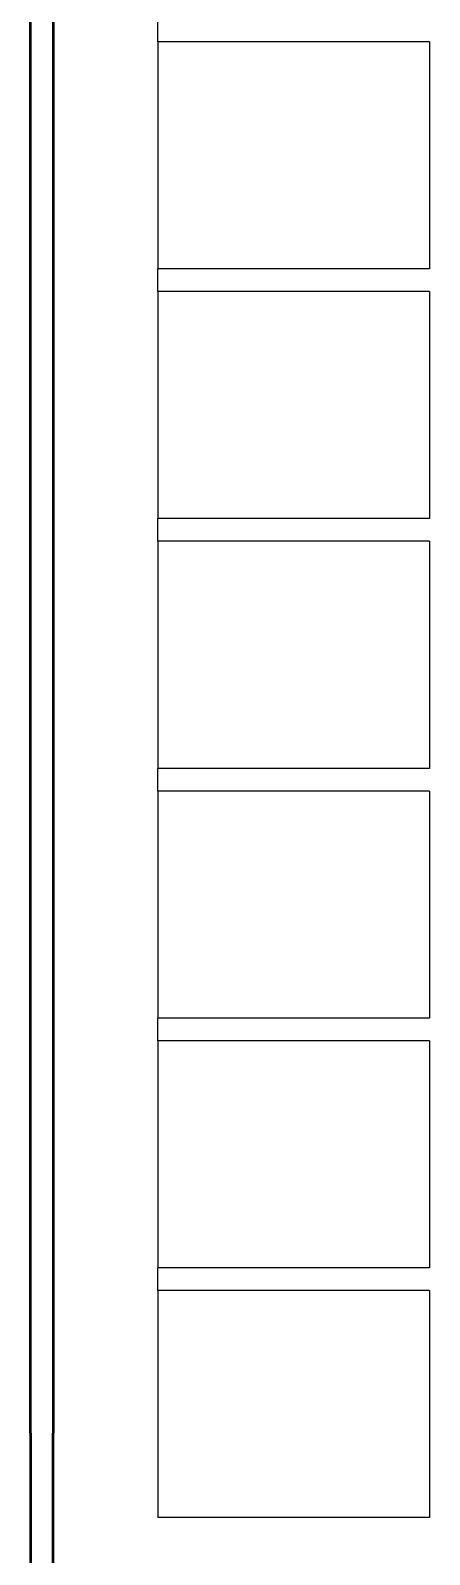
# Model space of a CAD drawing. Header units: millimetres. Extents: x 44692 to 333458, y -26854 to 14445.
# Drawn here: x 311163 to 312922, y -6153 to 559 of the extents above; entities that cross this region are included whole.
import ezdxf

# ---------------------------------------------------------------- set-up
doc = ezdxf.new("R2010")
doc.units = ezdxf.units.MM
doc.header["$LTSCALE"] = 100
doc.linetypes.add('DASHEDX2', pattern=[3.048, 2.54, -0.508])
doc.layers.add('Area proceso', color=90, linetype='DASHEDX2')
doc.layers.add('Mesas-estantes', color=230, linetype='Continuous')
doc.layers.add('Paredes', color=7, linetype='Continuous', lineweight=50)

msp = doc.modelspace()

# ---------------------------------------------------------------- linework, layer by layer
at = {"layer": 'Area proceso'}
for p, q in [((311723.747, 509.334), (311723.747, 609.334)), ((311723.747, -590.666), (311723.747, -490.666)), ((311723.747, -1690.666), (311723.747, -1590.666)), ((311723.747, -2790.666), (311723.747, -2690.666)), ((311723.747, -3890.666), (311723.747, -3790.666)), ((311723.747, -4990.666), (311723.747, -4890.666))]:
    msp.add_line(p, q, dxfattribs=at)
at = {"layer": 'Mesas-estantes'}
for p, q in [((311723.747, 509.334), (311723.747, 9.334)), ((312922.37, 509.334), (311723.747, 509.334)), ((312922.37, 509.334), (312922.37, 9.334)), ((311723.747, 9.334), (311723.747, -490.666)), ((312922.37, 9.334), (312922.37, -490.666)), ((312922.37, -490.666), (311723.747, -490.666)), ((311723.747, -590.666), (311723.747, -1090.666)), ((312922.37, -590.666), (311723.747, -590.666)), ((312922.37, -590.666), (312922.37, -1090.666)), ((311723.747, -1090.666), (311723.747, -1590.666)), ((312922.37, -1090.666), (312922.37, -1590.666)), ((312922.37, -1590.666), (311723.747, -1590.666)), ((311723.747, -1690.666), (311723.747, -2190.666)), ((312922.37, -1690.666), (311723.747, -1690.666)), ((312922.37, -1690.666), (312922.37, -2190.666)), ((311723.747, -2190.666), (311723.747, -2690.666)), ((312922.37, -2190.666), (312922.37, -2690.666)), ((312922.37, -2690.666), (311723.747, -2690.666)), ((311723.747, -2790.666), (311723.747, -3290.666)), ((312922.37, -2790.666), (311723.747, -2790.666)), ((312922.37, -2790.666), (312922.37, -3290.666)), ((311723.747, -3290.666), (311723.747, -3790.666)), ((312922.37, -3290.666), (312922.37, -3790.666)), ((312922.37, -3790.666), (311723.747, -3790.666)), ((311723.747, -3890.666), (311723.747, -4390.666)), ((312922.37, -3890.666), (311723.747, -3890.666)), ((312922.37, -3890.666), (312922.37, -4390.666)), ((311723.747, -4390.666), (311723.747, -4890.666)), ((312922.37, -4390.666), (312922.37, -4890.666)), ((312922.37, -4890.666), (311723.747, -4890.666)), ((311723.747, -4990.666), (311723.747, -5490.666)), ((312922.37, -4990.666), (311723.747, -4990.666)), ((312922.37, -4990.666), (312922.37, -5490.666)), ((311723.747, -5490.666), (311723.747, -5990.666)), ((312922.37, -5490.666), (312922.37, -5990.666)), ((312922.37, -5990.666), (311723.747, -5990.666))]:
    msp.add_line(p, q, dxfattribs=at)
at = {"layer": 'Paredes'}
for p, q in [((311162.743, -5618.998), (311162.743, 6381.002)), ((311262.743, 6381.002), (311262.743, -5618.998)), ((311162.743, -5618.998), (311162.743, -6316.242)), ((311262.743, -6316.242), (311262.743, -5618.998))]:
    msp.add_line(p, q, dxfattribs=at)

doc.saveas('drawing.dxf')
